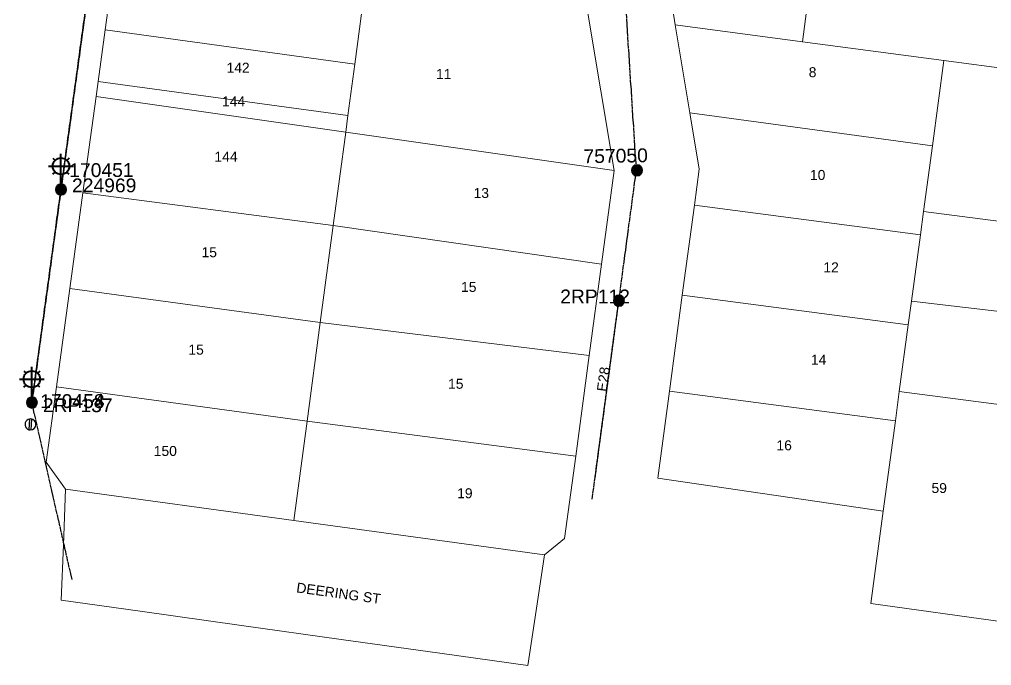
# Model space of a CAD drawing. Header units: metres. Extents: x 270234 to 270904, y 6083797 to 6084440.
# Drawn here: x 270438.3 to 270614.3, y 6083812.2 to 6083929.1 of the extents above; entities that cross this region are included whole.
import ezdxf
from ezdxf.enums import TextEntityAlignment as Align

# ---------------------------------------------------------------- set-up
doc = ezdxf.new("R2010")
doc.units = ezdxf.units.M
doc.linetypes.add('Cable Exist OH', pattern=[1, 1, 0])
doc.layers.get('0').update_dxf_attribs({"color": 6})
doc.layers.add('Cadastre Land Parcels_SP_EXT', color=9, linetype='Continuous', lineweight=5)
doc.layers.add('Cadastre Roads_SP_EXT', color=9, linetype='Continuous', lineweight=5)
for name, color, linetype in [('Equip_SP_LV_EXT', 7, 'Continuous'), ('Equip_SP_SL_EXT', 7, 'Continuous'), ('Mains_LV_EXT', 7, 'Continuous'), ('Mains_SL_EXT', 7, 'Continuous'), ('SupportsOH_SP_TR_HV_LV_SL_EXT', 7, 'Continuous')]:
    doc.layers.add(name, color=color, linetype=linetype)
doc.styles.add('iecARIAL', font='arial.ttf', dxfattribs={"height": 2})
doc.styles.add('POLE_LABEL', font='arial.ttf')
doc.styles.get("Standard").update_dxf_attribs({"font": 'arial.ttf'})

# ---------------------------------------------------------------- blocks, each defined once
blk = doc.blocks.new('LV_OH_LINKS_CLOSED_EXT')
for p, q in [((-0.17, 4.97), (-0.17, 3)), ((0.17, 4.97), (0.17, 3))]:
    blk.add_line(p, q)
blk.add_lwpolyline([(0, 2.99, 1), (0, 4.98, 1)], format="xyb", close=True)
at = {"flags": 9}
for tag, p in [('ACTUAL_STATUS', (0, 0)), ('CONSTRUCTED_VOLTAGE', (0, -0.2)), ('OPERATING_VOLTAGE', (0, -0.6)), ('ORIENTATION', (0, -0.8)), ('OWNED_BY', (0, -1)), ('STATE', (0, -1.2)), ('SWITCH_TYPE', (0, -1.4)), ('NO_PHASES', (0, -0.4)), ('USAGE', (0, -1.6)), ('NOTES', (0, -1.8))]:
    blk.add_attdef(tag, text='', height=0.2, dxfattribs=at).set_placement(p, align=Align.MIDDLE_LEFT)
at = {"flags": 1}
blk.add_attdef('Z', (0, 0), '', height=0.2, dxfattribs=at)
blk = doc.blocks.new('SL_LANTERN_EXT')
at = {"lineweight": 40}
for p, q in [((-1.46, 5.68), (-1.06, 5.28)), ((0, 1.97), (0, 6.47)), ((1.46, 5.68), (1.06, 5.28)), ((-2.25, 4.22), (2.25, 4.22)), ((-1.46, 2.76), (-1.06, 3.16)), ((0, 0), (0, 2.72)), ((1.46, 2.76), (1.06, 3.16))]:
    blk.add_line(p, q, dxfattribs=at)
blk.add_circle((0, 4.22), 1.5, dxfattribs=at)
at = {"style": 'iecARIAL', "flags": 8}
blk.add_attdef('ASSET_NUM', (1.5, 1.5), '', height=2.5, dxfattribs=at)
for tag, p, height, flags in [('OPERATING_VOLTAGE', (0.98, -1.65), 0.2, 9), ('ORIENTATION', (0.98, -1.85), 0.2, 9), ('CONSTRUCTED_VOLTAGE', (0.98, -0.65), 0.2, 9), ('CONTROL_TYPE', (0.98, -0.85), 0.2, 9), ('LANTERN_PURPOSE', (0.98, -1.05), 0.2, 9), ('LANTERN_TYPE', (0.98, -1.25), 0.2, 9), ('NO_PHASES', (0.98, -1.45), 0.2, 9), ('LNUMBER', (2.18, -3.25), 2.5, 8), ('OWNED_BY', (0.98, -2.05), 0.2, 9), ('STATE', (0.98, -2.25), 0.2, 9), ('USAGE', (0.98, -2.45), 0.2, 9), ('CEXIST', (0.98, -2.65), 0.2, 9), ('CNEW', (0.98, -2.85), 0.2, 9), ('CNUMBER', (0.98, -3.05), 0.2, 9), ('CREMOVE', (0.98, -3.25), 0.2, 9), ('CREPLACE', (0.98, -3.45), 0.2, 9), ('LKINGHEIGHT', (0.98, -3.65), 0.2, 9), ('LBRACKET', (0.98, -3.85), 0.2, 9), ('LBRACKETVOCAB', (0.98, -4.05), 0.2, 9), ('LCATEGORY', (0.98, -4.25), 0.2, 9), ('LCHARGE1', (0.98, -4.45), 0.2, 9), ('LCHARGE1PERCENT', (0.98, -4.65), 0.2, 9), ('LCHARGE2', (0.98, -4.85), 0.2, 9), ('LCHARGE2PERCENT', (0.98, -5.05), 0.2, 9), ('LCHARGE3', (0.98, -5.25), 0.2, 9), ('LCHARGE3PERCENT', (0.98, -5.45), 0.2, 9), ('LEXIST', (0.98, -5.65), 0.2, 9), ('LLAMP', (0.98, -5.85), 0.2, 9), ('LLAMPVOCAB', (0.98, -6.05), 0.2, 9), ('LMAST', (0.98, -6.25), 0.2, 9), ('LMASTVOCAB', (0.98, -6.45), 0.2, 9), ('LNEW', (0.98, -6.65), 0.2, 9), ('LANTNUMBER', (0.98, -6.85), 0.2, 9), ('LOUTREACH', (0.98, -7.25), 0.2, 9), ('LOUTREACHVOCAB', (0.98, -7.45), 0.2, 9), ('LRATECODE', (0.98, -7.65), 0.2, 9), ('LREMOVE', (0.98, -7.85), 0.2, 9), ('LREPLACE', (0.98, -8.05), 0.2, 9), ('LTYPE', (0.98, -8.25), 0.2, 9), ('LTYPEVOCAB', (0.98, -8.45), 0.2, 9), ('LEGEND', (0.98, -8.65), 0.2, 9), ('LOCATION', (0.98, -8.85), 0.2, 9), ('STREETNAME', (0.98, -9.25), 0.2, 9), ('SUBURB', (0.98, -9.45), 0.2, 1), ('NOTES', (0.98, -9.05), 0.2, 9)]:
    blk.add_attdef(tag, p, '', height=height, dxfattribs=dict(flags=flags))
blk = doc.blocks.new('POLE_EXT')
blk.add_hatch(color=256).paths.add_polyline_path([(-1, 0, 1), (1, 0, 1)])
blk.add_lwpolyline([(-1, 0, 1), (1, 0, 1)], format="xyb", close=True)
for tag, height, flags, p in [('pNumber', 2.5, 8, (-17.84, 2.07)), ('OWNED_BY', 0.2, 9, (1.35, -0.4)), ('SPECIAL_USE', 0.2, 9, (1.35, -0.8)), ('STATE', 0.2, 9, (1.35, -1)), ('cLV', 0.2, 9, (1.35, -1.4)), ('hDepth', 0.2, 9, (1.35, -1.6)), ('hDia', 0.2, 9, (1.35, -1.8)), ('PARENT', 0.2, 9, (1.35, -0.6)), ('USAGE', 0.2, 9, (1.35, -1.2)), ('cHV', 0.2, 9, (1.35, -2)), ('cLinedev', 0.2, 9, (1.35, -3.4)), ('LBRACKET', 0.2, 9, (1.35, -2.2)), ('LExisting', 0.2, 9, (1.35, -2.4)), ('LANTNUMBER', 0.2, 9, (1.35, -2.6)), ('LOther', 0.2, 9, (1.35, -2.8)), ('LRemove', 0.2, 9, (1.35, -3)), ('LEGEND', 0.2, 9, (1.35, -3.2)), ('LOCATION', 0.2, 9, (1.35, -3.6)), ('pExisting', 0.2, 9, (1.35, -3.8)), ('pFooting', 0.2, 9, (1.35, -4.4)), ('pNew', 0.2, 9, (1.35, -4.6)), ('pRelocate', 0.2, 9, (1.35, -5)), ('pRemove', 0.2, 9, (1.35, -5.2)), ('PFNUMBER', 0.2, 9, (1.35, -4)), ('NEWPFNUMBER', 0.2, 9, (1.35, -4.2)), ('pReplace', 0.2, 9, (1.35, -5.4)), ('pStay', 0.2, 9, (1.35, -5.6)), ('pType', 0.2, 9, (1.35, -5.8)), ('cspan', 0.2, 9, (1.35, -6)), ('STREETNAME', 0.2, 9, (1.35, -6.2)), ('SUBURB', 0.2, 9, (1.35, -6.4)), ('OPERATED_BY', 0.2, 9, (1.36, -7.01)), ('NOTES', 0.2, 9, (1.35, -6.6)), ('MAINTAINED_BY', 0.2, 9, (1.36, -6.81))]:
    blk.add_attdef(tag, text='', height=height, dxfattribs=dict(flags=flags)).set_placement(p, align=Align.MIDDLE_LEFT)
at = {"style": 'POLE_LABEL'}
for tag, height, flags, p in [('ASSET_NUM', 2.5, 8, (2, 2)), ('STRUCTURE_PLANT_NUMBER', 0.2, 9, (1.35, 0.03)), ('STREET_CODE', 0.2, 9, (1.35, -0.2))]:
    blk.add_attdef(tag, text='', height=height, dxfattribs=dict(at, flags=flags)).set_placement(p, align=Align.MIDDLE_LEFT)
at = {"flags": 1}
blk.add_attdef('Z', (1.35, -7.33), '', height=0.2, dxfattribs=at)

msp = doc.modelspace()

# ---------------------------------------------------------------- linework, layer by layer
at = {"layer": 'Cadastre Land Parcels_SP_EXT', "linetype": 'Continuous'}
for points in [[(270582.34, 6083942.2), (270584.1, 6083955.45), (270560.33, 6083958.25), (270556.6, 6083930.88), (270557.05, 6083928.18), (270580.07, 6083925.12), (270582.34, 6083942.2)], [(270498.52, 6083936.53), (270455.95, 6083942.62), (270453.86, 6083927.27), (270499.04, 6083921.08), (270501.06, 6083936.18), (270498.52, 6083936.53)], [(270658.99, 6083932.28), (270582.34, 6083942.2), (270580.07, 6083925.12), (270605.68, 6083921.72), (270656.61, 6083914.95), (270656.75, 6083915.94), (270658.99, 6083932.28)], [(270541.19, 6083930.65), (270501.06, 6083936.18), (270499.04, 6083921.08), (270497.8, 6083911.76), (270497.4, 6083908.77), (270545.98, 6083901.84), (270541.19, 6083930.65)], [(270605.68, 6083921.72), (270580.07, 6083925.12), (270557.05, 6083928.18), (270559.71, 6083912.23), (270603.6, 6083906.26), (270605.68, 6083921.72)], [(270499.04, 6083921.08), (270453.86, 6083927.27), (270452.58, 6083917.94), (270497.8, 6083911.76), (270499.04, 6083921.08)], [(270653.5, 6083892.34), (270656.61, 6083914.95), (270605.68, 6083921.72), (270603.6, 6083906.26), (270602, 6083894.4), (270652.88, 6083887.85), (270653.5, 6083892.34)], [(270497.8, 6083911.76), (270452.58, 6083917.94), (270452.21, 6083915.22), (270497.4, 6083908.77), (270497.8, 6083911.76)], [(270497.4, 6083908.77), (270452.21, 6083915.22), (270449.83, 6083897.8), (270495.14, 6083891.88), (270497.4, 6083908.77)], [(270603.6, 6083906.26), (270559.71, 6083912.23), (270561.4, 6083902.08), (270560.52, 6083895.54), (270601.44, 6083890.18), (270602, 6083894.4), (270603.6, 6083906.26)], [(270545.98, 6083901.84), (270497.4, 6083908.77), (270495.14, 6083891.88), (270543.7, 6083884.88), (270545.98, 6083901.84)], [(270495.14, 6083891.88), (270449.83, 6083897.8), (270447.46, 6083880.49), (270492.78, 6083874.31), (270495.14, 6083891.88)], [(270599.82, 6083878.16), (270601.44, 6083890.18), (270560.52, 6083895.54), (270558.33, 6083879.24), (270599.24, 6083873.89), (270599.82, 6083878.16)], [(270652.88, 6083887.85), (270602, 6083894.4), (270601.44, 6083890.18), (270599.82, 6083878.16), (270650.73, 6083872.2), (270652.88, 6083887.85)], [(270543.7, 6083884.88), (270495.14, 6083891.88), (270492.78, 6083874.31), (270541.48, 6083868.34), (270543.7, 6083884.88)], [(270492.78, 6083874.31), (270447.46, 6083880.49), (270445.02, 6083862.7), (270490.4, 6083856.49), (270492.78, 6083874.31)], [(270597.62, 6083861.83), (270599.24, 6083873.89), (270558.33, 6083879.24), (270556, 6083861.89), (270596.9, 6083856.53), (270597.62, 6083861.83)], [(270650.73, 6083872.2), (270599.82, 6083878.16), (270599.24, 6083873.89), (270597.62, 6083861.83), (270622.13, 6083858.61), (270648.39, 6083855.15), (270650.73, 6083872.2)], [(270541.48, 6083868.34), (270492.78, 6083874.31), (270490.4, 6083856.49), (270539.04, 6083850.14), (270541.48, 6083868.34)], [(270490.4, 6083856.49), (270445.02, 6083862.7), (270443.15, 6083849.04), (270446.69, 6083844.15), (270487.99, 6083838.49), (270490.4, 6083856.49)], [(270596.9, 6083856.53), (270556, 6083861.89), (270553.88, 6083846.14), (270594.71, 6083840.2), (270596.9, 6083856.53)], [(270622.13, 6083858.61), (270597.62, 6083861.83), (270596.9, 6083856.53), (270594.71, 6083840.2), (270592.46, 6083823.5), (270616.8, 6083820.09), (270622.13, 6083858.61)], [(270539.04, 6083850.14), (270490.4, 6083856.49), (270487.99, 6083838.49), (270533.41, 6083832.26), (270537.03, 6083835.21), (270539.04, 6083850.14)]]:
    msp.add_lwpolyline(points, close=True, dxfattribs=at)
at = {"layer": 'Cadastre Roads_SP_EXT', "linetype": 'Continuous'}
msp.add_lwpolyline([(270487.99, 6083838.49), (270446.69, 6083844.15), (270446.29, 6083834.1), (270445.88, 6083824.06), (270460.18, 6083822.06), (270478.52, 6083819.5), (270496.56, 6083816.97), (270514.44, 6083814.47), (270530.38, 6083812.24), (270531.88, 6083822.18), (270533.41, 6083832.26), (270487.99, 6083838.49)], close=True, dxfattribs=at)
at = {"layer": 'Mains_LV_EXT', "linetype": 'Cable Exist OH'}
for points in [[(270550.03, 6083901.91), (270547.24, 6083945.46)], [(270440.59, 6083859.84), (270445.86, 6083898.35), (270450.92, 6083935.38)], [(270546.85, 6083878.27), (270550.03, 6083901.91)], [(270542.58, 6083846.43), (270546.85, 6083878.27)], [(270447.86, 6083827.84), (270440.59, 6083859.84)]]:
    msp.add_lwpolyline(points, dxfattribs=at)
at = {"layer": 'Mains_SL_EXT', "linetype": 'Cable Exist OH'}
for points in [[(270542.02, 6083842.33), (270546.85, 6083878.27), (270550.03, 6083901.91), (270547.24, 6083945.46), (270553.42, 6083990.84), (270558.5, 6084028.21)], [(270450.9, 6083935.18), (270445.86, 6083898.37)], [(270445.86, 6083898.37), (270440.59, 6083859.84)]]:
    msp.add_lwpolyline(points, dxfattribs=at)

# ---------------------------------------------------------------- block references
at = {"layer": 'Equip_SP_LV_EXT', "rotation": 176.4773869847598}
msp.add_blockref('LV_OH_LINKS_CLOSED_EXT', (270440.59, 6083859.84), dxfattribs=at)
at = {"layer": 'Equip_SP_SL_EXT'}
ref = msp.add_blockref('SL_LANTERN_EXT', (270445.86, 6083898.37), dxfattribs=at)
ref.add_attrib('ASSET_NUM', '170451', dxfattribs={"layer": '0', "height": 2.5, "rotation": 0.1423, "style": 'iecARIAL'}).set_placement((270447.36, 6083899.87), align=Align.BOTTOM_LEFT)
ref = msp.add_blockref('SL_LANTERN_EXT', (270440.59, 6083859.84), dxfattribs=at)
ref.add_attrib('ASSET_NUM', '170454', dxfattribs={"layer": '0', "height": 2.5, "rotation": 0.1062, "style": 'iecARIAL'}).set_placement((270442.09, 6083861.34), align=Align.TOP_LEFT)
ref = msp.add_blockref('SL_LANTERN_EXT', (270440.59, 6083859.84), dxfattribs=at)
ref.add_attrib('ASSET_NUM', '170458', dxfattribs={"layer": '0', "height": 2.5, "rotation": 359.9531, "style": 'iecARIAL'}).set_placement((270442.09, 6083861.34), align=Align.TOP_LEFT)
at = {"layer": 'SupportsOH_SP_TR_HV_LV_SL_EXT'}
ref = msp.add_blockref('POLE_EXT', (270550.13, 6083901.83), dxfattribs=at)
ref.add_attrib('ASSET_NUM', '757050', dxfattribs={"layer": '0', "height": 2.5, "rotation": 1, "style": 'POLE_LABEL'}).set_placement((270552.13, 6083902.58), align=Align.BOTTOM_RIGHT)
ref = msp.add_blockref('POLE_EXT', (270445.86, 6083898.37), dxfattribs=at)
ref.add_attrib('ASSET_NUM', '224969', dxfattribs={"layer": '0', "height": 2.5, "style": 'POLE_LABEL'}).set_placement((270447.86, 6083899.12), align=Align.MIDDLE_LEFT)
ref = msp.add_blockref('POLE_EXT', (270546.85, 6083878.27), dxfattribs=at)
ref.add_attrib('ASSET_NUM', '2RP112', dxfattribs={"layer": '0', "height": 2.5, "style": 'POLE_LABEL'}).set_placement((270548.85, 6083879.02), align=Align.MIDDLE_RIGHT)
ref = msp.add_blockref('POLE_EXT', (270440.59, 6083859.84), dxfattribs=at)
ref.add_attrib('ASSET_NUM', '2RP137', dxfattribs={"layer": '0', "height": 2.5, "style": 'POLE_LABEL'}).set_placement((270442.59, 6083860.59), align=Align.TOP_LEFT)

# ---------------------------------------------------------------- texts
at = {"layer": 'Cadastre Land Parcels_SP_EXT'}
for s, p in [('142', (270475.82, 6083919.51)), ('11', (270513.75, 6083918.38)), ('8', (270581.22, 6083918.7)), ('144', (270475, 6083913.42)), ('144', (270473.64, 6083903.42)), ('10', (270581.44, 6083900.11)), ('13', (270520.55, 6083896.84)), ('15', (270471.3, 6083886.12)), ('12', (270583.87, 6083883.4)), ('15', (270518.28, 6083879.85)), ('15', (270468.92, 6083868.5)), ('14', (270581.62, 6083866.68)), ('15', (270515.93, 6083862.32)), ('16', (270575.37, 6083851.19)), ('150', (270462.65, 6083850.17)), ('59', (270603.44, 6083843.46)), ('19', (270517.57, 6083842.52))]:
    msp.add_text(s, height=1.8, dxfattribs=at).set_placement(p)
at = {"layer": 'Cadastre Roads_SP_EXT'}
msp.add_text('DEERING ST', height=1.8, rotation=352.1165, dxfattribs=at).set_placement((270488.38, 6083825.5))
at = {"layer": 'Mains_LV_EXT'}
msp.add_text('E28', height=1.8, rotation=82.3452, dxfattribs=at).set_placement((270544.63, 6083861.72))

doc.saveas('drawing.dxf')
